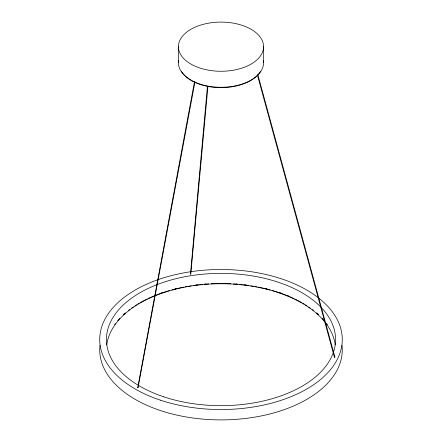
<?xml version="1.0" encoding="UTF-8"?>
<svg xmlns="http://www.w3.org/2000/svg" width="442" height="442" viewBox="0 0 442 442"><rect width="100%" height="100%" fill="white"/><g stroke="black" fill="none" stroke-linecap="round" stroke-linejoin="round"><path stroke-width="0.66" d="M207.447 86.207L190.48 274.09L190.795 273.968L207.944 86.328M190.795 273.968L190.298 273.841M334.406 357.186L334.892 357.02L334.406 357.186L257.465 75.239M194.944 81.991L138.048 387.617L137.738 387.651L194.452 81.858M137.556 387.49L138.048 387.617M257.769 74.411L334.892 357.02M263.576 46.681A42.576 24.581 0 0 1 199.712 67.969A42.576 24.581 0 0 1 199.712 25.393A42.576 24.581 0 0 1 263.576 46.681L263.576 62.692M178.424 46.681L178.424 62.692M123.688 314.306A115.18 66.499 0 0 1 125.23 312.942M160.175 293.411A115.18 66.499 0 0 1 163.407 292.295M175.032 288.913A115.18 66.499 0 0 1 176.922 288.449M195.85 284.991A115.18 66.499 0 0 1 197.187 284.825M199.872 284.515A115.18 66.499 0 0 1 201.226 284.372M204.607 284.062A115.18 66.499 0 0 1 205.966 283.952M211.42 283.615A115.18 66.499 0 0 1 213.469 283.526M228.531 283.526A115.18 66.499 0 0 1 230.58 283.615M236.034 283.952A115.18 66.499 0 0 1 237.393 284.062M240.774 284.372A115.18 66.499 0 0 1 242.128 284.515M244.813 284.825A115.18 66.499 0 0 1 246.15 284.991M265.078 288.449A115.18 66.499 0 0 1 266.968 288.913M278.593 292.295A115.18 66.499 0 0 1 281.825 293.411M286.858 295.328A115.18 66.499 0 0 1 288.703 296.085M316.77 312.942A115.18 66.499 0 0 1 318.312 314.306M114.588 324.605A115.18 66.499 0 0 1 115.323 323.605M117.699 320.643A115.18 66.499 0 0 1 119.865 318.229M123.688 314.477A115.18 66.499 0 0 1 125.23 313.107M128.611 310.345A115.18 66.499 0 0 1 129.622 309.571M131.699 308.052A115.18 66.499 0 0 1 133.307 306.941M134.954 305.847A115.18 66.499 0 0 1 136.65 304.77M137.799 304.068A115.18 66.499 0 0 1 138.965 303.372M140.086 302.726A115.18 66.499 0 0 1 147.346 298.925M148.512 298.372A115.18 66.499 0 0 1 150.882 297.295M151.479 297.03A115.18 66.499 0 0 1 153.91 296.002M155.761 295.25A115.18 66.499 0 0 1 163.407 292.466M164.004 292.267A115.18 66.499 0 0 1 169.441 290.587M171.91 289.897A115.18 66.499 0 0 1 183.977 287.085M185.275 286.836A115.18 66.499 0 0 1 186.579 286.593M187.894 286.361A115.18 66.499 0 0 1 191.187 285.819M193.182 285.521A115.18 66.499 0 0 1 198.53 284.83M199.872 284.681A115.18 66.499 0 0 1 202.574 284.41M204.607 284.228A115.18 66.499 0 0 1 208.685 283.935M211.42 283.786A115.18 66.499 0 0 1 230.58 283.786M233.315 283.935A115.18 66.499 0 0 1 237.393 284.228M239.426 284.41A115.18 66.499 0 0 1 242.128 284.681M243.47 284.83A115.18 66.499 0 0 1 248.818 285.521M250.813 285.819A115.18 66.499 0 0 1 254.106 286.361M255.421 286.593A115.18 66.499 0 0 1 256.725 286.836M258.023 287.085A115.18 66.499 0 0 1 270.09 289.897M272.559 290.587A115.18 66.499 0 0 1 277.996 292.267M278.593 292.466A115.18 66.499 0 0 1 290.521 297.03M291.118 297.295A115.18 66.499 0 0 1 293.488 298.372M294.654 298.925A115.18 66.499 0 0 1 301.914 302.726M303.035 303.372A115.18 66.499 0 0 1 304.201 304.068M305.35 304.77A115.18 66.499 0 0 1 307.046 305.847M308.693 306.941A115.18 66.499 0 0 1 310.301 308.052M312.378 309.571A115.18 66.499 0 0 1 313.389 310.345M316.77 313.107A115.18 66.499 0 0 1 318.312 314.477M322.135 318.229A115.18 66.499 0 0 1 324.301 320.643M326.677 323.605A115.18 66.499 0 0 1 327.411 324.605M342.009 345.307A121.268 70.013 0 0 1 221 419.9A121.268 70.013 0 0 1 99.991 345.307M106.76 344.942A114.561 66.14 0 0 1 221 283.742A114.561 66.14 0 0 1 335.24 344.942M263.371 60.283A42.576 24.581 0 0 1 221 87.273A42.576 24.581 0 0 1 178.629 60.283M260.355 71.665A41.802 24.133 0 0 1 221 87.665A41.802 24.133 0 0 1 181.645 71.665M163.717 396.8A114.561 66.14 0 0 0 335.561 339.522A114.561 66.14 0 0 0 163.717 282.239A114.561 66.14 0 0 0 163.717 396.8M160.363 400.154A121.268 70.013 0 0 0 342.268 339.522A121.268 70.013 0 0 0 160.363 278.885A121.268 70.013 0 0 0 160.363 400.154"/></g></svg>
